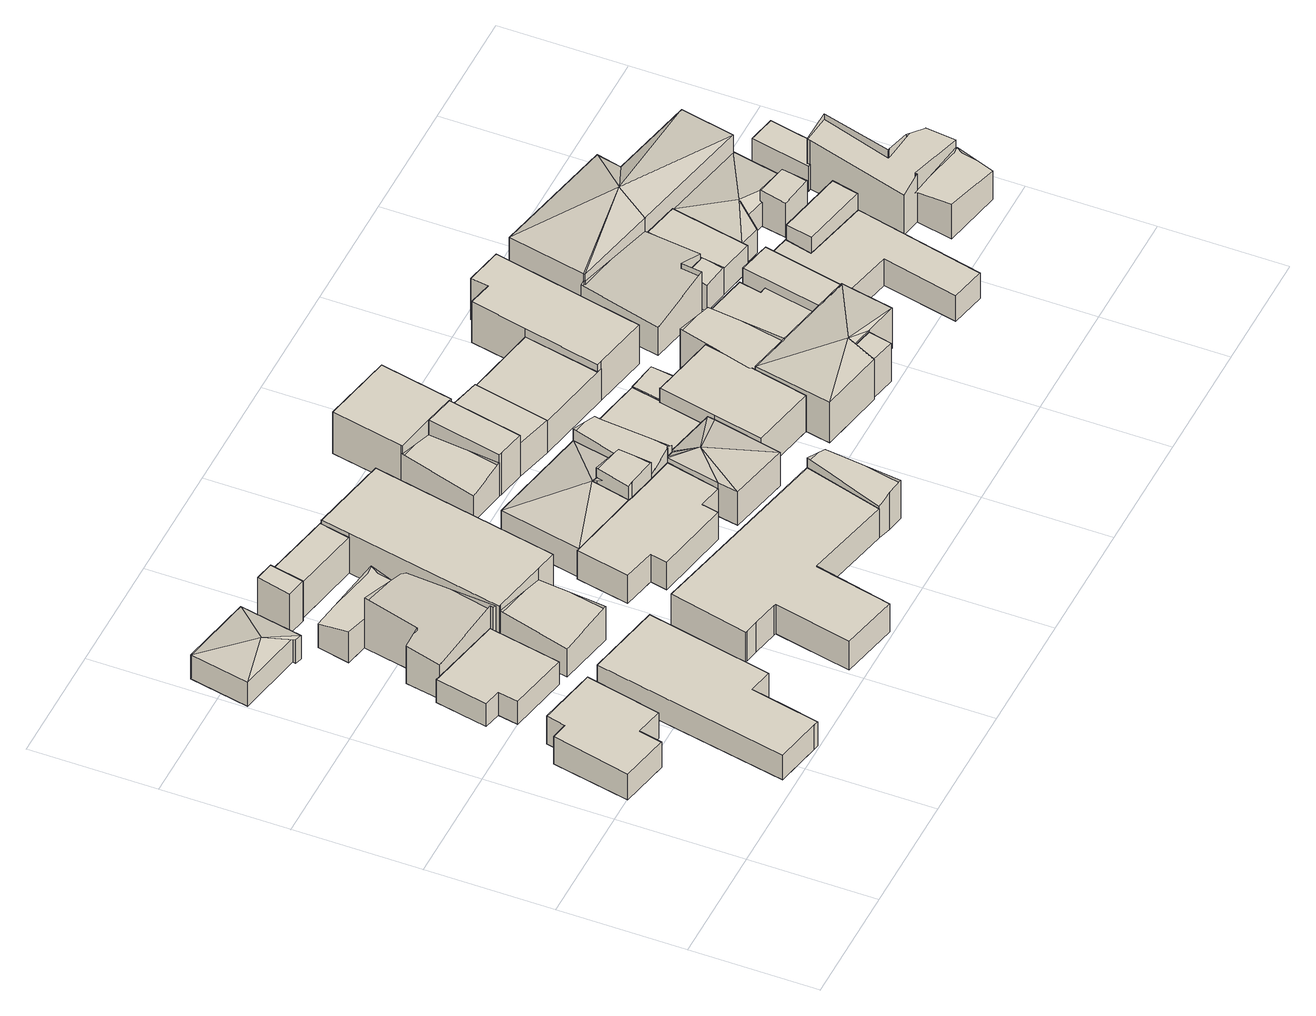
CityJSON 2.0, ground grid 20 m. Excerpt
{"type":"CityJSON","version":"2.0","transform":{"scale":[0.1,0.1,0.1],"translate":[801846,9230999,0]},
"CityObjects":{
"building1":{"type":"Building","attributes":{"Building Type":"Residential","Roof Shape":"shed","Roof Material":"Concrete Glazed Tile","Roof Material Code":1,"Roof Direction":"northwest","Building Height":4.75,"Roof Slope":19.5,"Footprint Area":171.8,"Solar PV Capacity Low":21.51,"Solar PV Capacity High":28.25,"Solar Annual Energy Low":31018,"Solar Annual Energy High":40879,"Suitable PV Area":128.42},"geometry":[{"type":"MultiSurface","lod":"2.2","boundaries":[[[0,1,2,3,4,5,6,7]],[[7,6,8,9]],[[6,5,10,8]],[[5,4,11,10]],[[4,3,12,11]],[[3,2,13,12]],[[2,1,14,13]],[[1,0,15,14]],[[0,7,9,15]],[[9,8,10,11,12,13,14,15]]]}]},
"building2":{"type":"Building","attributes":{"Building Type":"Residential","Roof Shape":"flat","Roof Material":"Clay Tile Shingle","Roof Material Code":3,"Roof Direction":"northwest","Building Height":4.32,"Roof Slope":10.3,"Footprint Area":140.61,"Solar PV Capacity Low":17.61,"Solar PV Capacity High":23.12,"Solar Annual Energy Low":25387,"Solar Annual Energy High":33458,"Suitable PV Area":105.11},"geometry":[{"type":"MultiSurface","lod":"2.2","boundaries":[[[16,17,18,19,20,21,22,23]],[[23,22,24,25]],[[22,21,26,24]],[[21,20,27,26]],[[20,19,28,27]],[[19,18,29,28]],[[18,17,30,29]],[[17,16,31,30]],[[16,23,25,31]],[[25,24,26,27,28,29,30,31]]]}]},
"building3":{"type":"Building","attributes":{"Building Type":"Residential","Roof Shape":"shed","Roof Material":"Clay Tile Shingle","Roof Material Code":3,"Roof Direction":"northwest","Building Height":4.62,"Roof Slope":10.2,"Footprint Area":343.57,"Solar PV Capacity Low":43.02,"Solar PV Capacity High":56.5,"Solar Annual Energy Low":62030,"Solar Annual Energy High":81751,"Suitable PV Area":256.82},"geometry":[{"type":"MultiSurface","lod":"2.2","boundaries":[[[32,33,34,35,36,37,38,39]],[[39,38,40,41]],[[38,37,42,40]],[[37,36,43,42]],[[36,35,44,43]],[[35,34,45,44]],[[34,33,46,45]],[[33,32,47,46]],[[32,39,41,47]],[[41,40,42,43,44,45,46,47]]]}]},
"building4":{"type":"Building","attributes":{"Building Type":"Residential","Roof Shape":"hip","Roof Material":"Concrete Glazed Tile","Roof Material Code":1,"Roof Direction":"northwest","Building Height":4.49,"Roof Slope":21.8,"Footprint Area":116.14,"Solar PV Capacity Low":14.54,"Solar PV Capacity High":19.1,"Solar Annual Energy Low":20968,"Solar Annual Energy High":27634,"Suitable PV Area":86.81},"geometry":[{"type":"MultiSurface","lod":"2.2","boundaries":[[[48,49,50,51,52,53]],[[53,52,54,55]],[[52,51,56,54]],[[51,50,57,56]],[[50,49,58,57]],[[49,48,59,58]],[[48,53,55,59]],[[55,54,60]],[[54,56,60]],[[56,57,60]],[[57,58,60]],[[58,59,60]],[[59,55,60]]]}]},
"building5":{"type":"Building","attributes":{"Building Type":"Residential","Roof Shape":"gable","Roof Material":"Concrete Glazed Tile","Roof Material Code":1,"Roof Direction":"northwest","Building Height":6.54,"Roof Slope":32.6,"Footprint Area":160.86,"Solar PV Capacity Low":20.14,"Solar PV Capacity High":26.45,"Solar Annual Energy Low":29041,"Solar Annual Energy High":38274,"Suitable PV Area":120.24},"geometry":[{"type":"MultiSurface","lod":"2.2","boundaries":[[[61,62,63,64,65,16,23,22,66,67]],[[67,66,68,69]],[[66,22,70,68]],[[22,23,71,70]],[[23,16,72,71]],[[16,65,73,72]],[[65,64,74,73]],[[64,63,75,74]],[[63,62,76,75]],[[62,61,77,76]],[[61,67,69,77]],[[69,68,70,71,72,73,74,75,76,77]]]}]},
"building6":{"type":"Building","attributes":{"Building Type":"Residential","Roof Shape":"gable","Roof Material":"Concrete Glazed Tile","Roof Material Code":1,"Roof Direction":"northwest","Building Height":4.49,"Roof Slope":29,"Footprint Area":66.12,"Solar PV Capacity Low":8.28,"Solar PV Capacity High":10.87,"Solar Annual Energy Low":11938,"Solar Annual Energy High":15733,"Suitable PV Area":49.43},"geometry":[{"type":"MultiSurface","lod":"2.2","boundaries":[[[78,79,62,61,80]],[[80,61,81,82]],[[61,62,83,81]],[[62,79,84,83]],[[79,78,85,84]],[[78,80,82,85]],[[82,81,83,84,85]]]}]},
"building7":{"type":"Building","attributes":{"Building Type":"Residential","Roof Shape":"shed","Roof Material":"Concrete Glazed Tile","Roof Material Code":1,"Roof Direction":"northwest","Building Height":7.49,"Roof Slope":12.8,"Footprint Area":17.36,"Solar PV Capacity Low":2.17,"Solar PV Capacity High":2.85,"Solar Annual Energy Low":3134,"Solar Annual Energy High":4130,"Suitable PV Area":12.97},"geometry":[{"type":"MultiSurface","lod":"2.2","boundaries":[[[86,87,88,89]],[[89,88,90,91]],[[88,87,92,90]],[[87,86,93,92]],[[86,89,91,93]],[[91,90,92,93]]]}]},
"building8":{"type":"Building","attributes":{"Building Type":"Residential","Roof Shape":"gable","Roof Material":"Clay Tile Shingle","Roof Material Code":3,"Roof Direction":"northwest","Building Height":5.28,"Roof Slope":29.9,"Footprint Area":103.29,"Solar PV Capacity Low":12.93,"Solar PV Capacity High":16.99,"Solar Annual Energy Low":18648,"Solar Annual Energy High":24577,"Suitable PV Area":77.21},"geometry":[{"type":"MultiSurface","lod":"2.2","boundaries":[[[94,95,96,97]],[[97,96,98,99]],[[96,95,100,98]],[[95,94,101,100]],[[94,97,99,101]],[[99,98,100,101]]]}]},
"building9":{"type":"Building","attributes":{"Building Type":"Residential","Roof Shape":"shed","Roof Material":"Concrete Glazed Tile","Roof Material Code":1,"Roof Direction":"northwest","Building Height":6.68,"Roof Slope":19.7,"Footprint Area":55.9,"Solar PV Capacity Low":7,"Solar PV Capacity High":9.19,"Solar Annual Energy Low":10092,"Solar Annual Energy High":13300,"Suitable PV Area":41.78},"geometry":[{"type":"MultiSurface","lod":"2.2","boundaries":[[[102,103,104,105,106,107]],[[107,106,108,109]],[[106,105,110,108]],[[105,104,111,110]],[[104,103,112,111]],[[103,102,113,112]],[[102,107,109,113]],[[109,108,110,111,112,113]]]}]},
"building10":{"type":"Building","attributes":{"Building Type":"Residential","Roof Shape":"flat","Roof Material":"Concrete Glazed Tile","Roof Material Code":1,"Roof Direction":"northwest","Building Height":7.51,"Roof Slope":13.9,"Footprint Area":388.68,"Solar PV Capacity Low":48.67,"Solar PV Capacity High":63.92,"Solar Annual Energy Low":70173,"Solar Annual Energy High":92483,"Suitable PV Area":290.54},"geometry":[{"type":"MultiSurface","lod":"2.2","boundaries":[[[106,105,104,114,95,94,115,116]],[[116,115,117,118]],[[115,94,119,117]],[[94,95,120,119]],[[95,114,121,120]],[[114,104,122,121]],[[104,105,123,122]],[[105,106,124,123]],[[106,116,118,124]],[[118,117,119,120,121,122,123,124]]]}]},
"building11":{"type":"Building","attributes":{"Building Type":"Residential","Roof Shape":"shed","Roof Material":"Clay Tile Shingle","Roof Material Code":3,"Roof Direction":"northwest","Building Height":5.34,"Roof Slope":10,"Footprint Area":521.23,"Solar PV Capacity Low":65.26,"Solar PV Capacity High":85.72,"Solar Annual Energy Low":94105,"Solar Annual Energy High":124023,"Suitable PV Area":389.62},"geometry":[{"type":"MultiSurface","lod":"2.2","boundaries":[[[125,126,127,128,129,130,131,132,133,134,135]],[[135,134,136,137]],[[134,133,138,136]],[[133,132,139,138]],[[132,131,140,139]],[[131,130,141,140]],[[130,129,142,141]],[[129,128,143,142]],[[128,127,144,143]],[[127,126,145,144]],[[126,125,146,145]],[[125,135,137,146]],[[137,136,138,139,140,141,142,143,144,145,146]]]}]},
"building12":{"type":"Building","attributes":{"Building Type":"Residential","Roof Shape":"shed","Roof Material":"Clay Tile Shingle","Roof Material Code":3,"Roof Direction":"northwest","Building Height":5.14,"Roof Slope":11.7,"Footprint Area":221.21,"Solar PV Capacity Low":27.7,"Solar PV Capacity High":36.38,"Solar Annual Energy Low":39938,"Solar Annual Energy High":52635,"Suitable PV Area":165.35},"geometry":[{"type":"MultiSurface","lod":"2.2","boundaries":[[[147,148,149,150,151,152,153,154,155,156,157,158]],[[158,157,159,160]],[[157,156,161,159]],[[156,155,162,161]],[[155,154,163,162]],[[154,153,164,163]],[[153,152,165,164]],[[152,151,166,165]],[[151,150,167,166]],[[150,149,168,167]],[[149,148,169,168]],[[148,147,170,169]],[[147,158,160,170]],[[160,159,161,162,163,164,165,166,167,168,169,170]]]}]},
"building13":{"type":"Building","attributes":{"Building Type":"Residential","Roof Shape":"hip","Roof Material":"Concrete Aluminum Tile","Roof Material Code":2,"Roof Direction":"northwest","Building Height":5.45,"Roof Slope":26.1,"Footprint Area":201.2,"Solar PV Capacity Low":25.19,"Solar PV Capacity High":33.09,"Solar Annual Energy Low":36326,"Solar Annual Energy High":47874,"Suitable PV Area":150.4},"geometry":[{"type":"MultiSurface","lod":"2.2","boundaries":[[[150,149,171,172,147,173,174]],[[174,173,175,176]],[[173,147,170,175]],[[147,172,177,170]],[[172,171,178,177]],[[171,149,168,178]],[[149,150,167,168]],[[150,174,176,167]],[[176,175,179]],[[175,170,179]],[[170,177,179]],[[177,178,179]],[[178,168,179]],[[168,167,179]],[[167,176,179]]]}]},
"building14":{"type":"Building","attributes":{"Building Type":"Residential","Roof Shape":"gable","Roof Material":"Concrete Glazed Tile","Roof Material Code":1,"Roof Direction":"northwest","Building Height":7.96,"Roof Slope":29.7,"Footprint Area":29.22,"Solar PV Capacity Low":3.66,"Solar PV Capacity High":4.81,"Solar Annual Energy Low":5276,"Solar Annual Energy High":6953,"Suitable PV Area":21.84},"geometry":[{"type":"MultiSurface","lod":"2.2","boundaries":[[[171,149,148,147,172]],[[172,147,180,181]],[[147,148,182,180]],[[148,149,183,182]],[[149,171,184,183]],[[171,172,181,184]],[[181,180,182,183,184]]]}]},
"building15":{"type":"Building","attributes":{"Building Type":"Residential","Roof Shape":"gable","Roof Material":"Concrete Glazed Tile","Roof Material Code":1,"Roof Direction":"northwest","Building Height":5.03,"Roof Slope":29.9,"Footprint Area":76.63,"Solar PV Capacity Low":9.6,"Solar PV Capacity High":12.6,"Solar Annual Energy Low":13836,"Solar Annual Energy High":18234,"Suitable PV Area":57.28},"geometry":[{"type":"MultiSurface","lod":"2.2","boundaries":[[[185,186,187,188,189]],[[189,188,190,191]],[[188,187,192,190]],[[187,186,193,192]],[[186,185,194,193]],[[185,189,191,194]],[[191,190,192,193,194]]]}]},
"building16":{"type":"Building","attributes":{"Building Type":"Residential","Roof Shape":"gable","Roof Material":"Concrete Glazed Tile","Roof Material Code":1,"Roof Direction":"northwest","Building Height":5.98,"Roof Slope":25.9,"Footprint Area":59.05,"Solar PV Capacity Low":7.39,"Solar PV Capacity High":9.71,"Solar Annual Energy Low":10660,"Solar Annual Energy High":14049,"Suitable PV Area":44.14},"geometry":[{"type":"MultiSurface","lod":"2.2","boundaries":[[[195,127,126,196,197]],[[197,196,198,199]],[[196,126,200,198]],[[126,127,201,200]],[[127,195,202,201]],[[195,197,199,202]],[[199,198,200,201,202]]]}]},
"building17":{"type":"Building","attributes":{"Building Type":"Residential","Roof Shape":"flat","Roof Material":"Concrete Glazed Tile","Roof Material Code":1,"Roof Direction":"northwest","Building Height":7.78,"Roof Slope":14,"Footprint Area":59.53,"Solar PV Capacity Low":7.45,"Solar PV Capacity High":9.79,"Solar Annual Energy Low":10749,"Solar Annual Energy High":14166,"Suitable PV Area":44.5},"geometry":[{"type":"MultiSurface","lod":"2.2","boundaries":[[[189,203,204,205,185]],[[185,205,206,207]],[[205,204,208,206]],[[204,203,209,208]],[[203,189,210,209]],[[189,185,207,210]],[[207,206,208,209,210]]]}]},
"building18":{"type":"Building","attributes":{"Building Type":"Residential","Roof Shape":"hip","Roof Material":"Concrete Glazed Tile","Roof Material Code":1,"Roof Direction":"northwest","Building Height":6.32,"Roof Slope":25.8,"Footprint Area":122.66,"Solar PV Capacity Low":15.36,"Solar PV Capacity High":20.17,"Solar Annual Energy Low":22146,"Solar Annual Energy High":29187,"Suitable PV Area":91.69},"geometry":[{"type":"MultiSurface","lod":"2.2","boundaries":[[[211,212,213,214,158,157,215,216,217,218]],[[218,217,219,220]],[[217,216,221,219]],[[216,215,222,221]],[[215,157,223,222]],[[157,158,224,223]],[[158,214,225,224]],[[214,213,226,225]],[[213,212,227,226]],[[212,211,228,227]],[[211,218,220,228]],[[220,219,229]],[[219,221,229]],[[221,222,229]],[[222,223,229]],[[223,224,229]],[[224,225,229]],[[225,226,229]],[[226,227,229]],[[227,228,229]],[[228,220,229]]]}]},
"building19":{"type":"Building","attributes":{"Building Type":"Residential","Roof Shape":"gable","Roof Material":"Concrete Glazed Tile","Roof Material Code":1,"Roof Direction":"northwest","Building Height":5.95,"Roof Slope":33.6,"Footprint Area":67.75,"Solar PV Capacity Low":8.48,"Solar PV Capacity High":11.14,"Solar Annual Energy Low":12231,"Solar Annual Energy High":16119,"Suitable PV Area":50.64},"geometry":[{"type":"MultiSurface","lod":"2.2","boundaries":[[[173,147,158,214,213,212,230,231]],[[231,230,232,233]],[[230,212,234,232]],[[212,213,235,234]],[[213,214,236,235]],[[214,158,237,236]],[[158,147,238,237]],[[147,173,239,238]],[[173,231,233,239]],[[233,232,234,235,236,237,238,239]]]}]},
"building20":{"type":"Building","attributes":{"Building Type":"Residential","Roof Shape":"flat","Roof Material":"Concrete Glazed Tile","Roof Material Code":1,"Roof Direction":"northwest","Building Height":7.84,"Roof Slope":10.1,"Footprint Area":138.58,"Solar PV Capacity Low":17.35,"Solar PV Capacity High":22.79,"Solar Annual Energy Low":25019,"Solar Annual Energy High":32973,"Suitable PV Area":103.59},"geometry":[{"type":"MultiSurface","lod":"2.2","boundaries":[[[240,187,186,185,241,242]],[[242,241,243,244]],[[241,185,207,243]],[[185,186,245,207]],[[186,187,246,245]],[[187,240,247,246]],[[240,242,244,247]],[[244,243,207,245,246,247]]]}]},
"building21":{"type":"Building","attributes":{"Building Type":"Residential","Roof Shape":"shed","Roof Material":"Concrete Glazed Tile","Roof Material Code":1,"Roof Direction":"northwest","Building Height":6.23,"Roof Slope":15.2,"Footprint Area":73.39,"Solar PV Capacity Low":9.19,"Solar PV Capacity High":12.07,"Solar Annual Energy Low":13250,"Solar Annual Energy High":17462,"Suitable PV Area":54.86},"geometry":[{"type":"MultiSurface","lod":"2.2","boundaries":[[[204,248,249,205]],[[205,249,250,251]],[[249,248,252,250]],[[248,204,253,252]],[[204,205,251,253]],[[251,250,252,253]]]}]},
"building22":{"type":"Building","attributes":{"Building Type":"Residential","Roof Shape":"shed","Roof Material":"Asbestos Sheet","Roof Material Code":4,"Roof Direction":"northwest","Building Height":4.29,"Roof Slope":15.4,"Footprint Area":116.49,"Solar PV Capacity Low":14.59,"Solar PV Capacity High":19.16,"Solar Annual Energy Low":21032,"Solar Annual Energy High":27718,"Suitable PV Area":87.08},"geometry":[{"type":"MultiSurface","lod":"2.2","boundaries":[[[254,231,230,212,211,218,217,255,256,257]],[[257,256,258,259]],[[256,255,260,258]],[[255,217,261,260]],[[217,218,262,261]],[[218,211,263,262]],[[211,212,264,263]],[[212,230,265,264]],[[230,231,266,265]],[[231,254,267,266]],[[254,257,259,267]],[[259,258,260,261,262,263,264,265,266,267]]]}]},
"building23":{"type":"Building","attributes":{"Building Type":"Residential","Roof Shape":"shed","Roof Material":"Clay Tile Shingle","Roof Material Code":3,"Roof Direction":"northwest","Building Height":6.78,"Roof Slope":17.8,"Footprint Area":184.07,"Solar PV Capacity Low":23.05,"Solar PV Capacity High":30.27,"Solar Annual Energy Low":33233,"Solar Annual Energy High":43799,"Suitable PV Area":137.59},"geometry":[{"type":"MultiSurface","lod":"2.2","boundaries":[[[257,256,255,268,269,270]],[[270,269,271,272]],[[269,268,273,271]],[[268,255,274,273]],[[255,256,275,274]],[[256,257,276,275]],[[257,270,272,276]],[[272,271,273,274,275,276]]]}]},
"building24":{"type":"Building","attributes":{"Building Type":"Residential","Roof Shape":"flat","Roof Material":"Concrete Glazed Tile","Roof Material Code":1,"Roof Direction":"northwest","Building Height":5.95,"Roof Slope":12.8,"Footprint Area":148.68,"Solar PV Capacity Low":18.62,"Solar PV Capacity High":24.45,"Solar Annual Energy Low":26842,"Solar Annual Energy High":35376,"Suitable PV Area":111.14},"geometry":[{"type":"MultiSurface","lod":"2.2","boundaries":[[[277,278,249,248,279]],[[279,248,280,281]],[[248,249,282,280]],[[249,278,283,282]],[[278,277,284,283]],[[277,279,281,284]],[[280,282,283,284,281]]]}]},
"building25":{"type":"Building","attributes":{"Building Type":"Residential","Roof Shape":"gable","Roof Material":"Asbestos Sheet","Roof Material Code":4,"Roof Direction":"northwest","Building Height":4.5,"Roof Slope":28.5,"Footprint Area":22.89,"Solar PV Capacity Low":2.87,"Solar PV Capacity High":3.76,"Solar Annual Energy Low":4132,"Solar Annual Energy High":5446,"Suitable PV Area":17.11},"geometry":[{"type":"MultiSurface","lod":"2.2","boundaries":[[[285,254,286,287]],[[287,286,288,289]],[[286,254,290,288]],[[254,285,291,290]],[[285,287,289,291]],[[289,288,290,291]]]}]},
"building26":{"type":"Building","attributes":{"Building Type":"Residential","Roof Shape":"gable","Roof Material":"Concrete Glazed Tile","Roof Material Code":1,"Roof Direction":"northwest","Building Height":6.69,"Roof Slope":26.4,"Footprint Area":86.25,"Solar PV Capacity Low":10.8,"Solar PV Capacity High":14.18,"Solar Annual Energy Low":15572,"Solar Annual Energy High":20523,"Suitable PV Area":64.47},"geometry":[{"type":"MultiSurface","lod":"2.2","boundaries":[[[292,293,294,295]],[[295,294,296,297]],[[294,293,298,296]],[[293,292,299,298]],[[292,295,297,299]],[[297,296,298,299]]]}]},
"building27":{"type":"Building","attributes":{"Building Type":"Residential","Roof Shape":"shed","Roof Material":"Concrete Glazed Tile","Roof Material Code":1,"Roof Direction":"northwest","Building Height":7.23,"Roof Slope":14.1,"Footprint Area":16.19,"Solar PV Capacity Low":2.03,"Solar PV Capacity High":2.66,"Solar Annual Energy Low":2924,"Solar Annual Energy High":3853,"Suitable PV Area":12.11},"geometry":[{"type":"MultiSurface","lod":"2.2","boundaries":[[[300,301,302,303]],[[303,302,304,305]],[[302,301,306,304]],[[301,300,307,306]],[[300,303,305,307]],[[305,304,306,307]]]}]},
"building28":{"type":"Building","attributes":{"Building Type":"Residential","Roof Shape":"hip","Roof Material":"Clay Tile Shingle","Roof Material Code":3,"Roof Direction":"northwest","Building Height":7.55,"Roof Slope":23.5,"Footprint Area":218.47,"Solar PV Capacity Low":27.35,"Solar PV Capacity High":35.93,"Solar Annual Energy Low":39443,"Solar Annual Energy High":51983,"Suitable PV Area":163.31},"geometry":[{"type":"MultiSurface","lod":"2.2","boundaries":[[[302,301,300,308,309,294,310,311]],[[311,310,312,313]],[[310,294,314,312]],[[294,309,315,314]],[[309,308,316,315]],[[308,300,317,316]],[[300,301,318,317]],[[301,302,319,318]],[[302,311,313,319]],[[313,312,320]],[[312,314,320]],[[314,315,320]],[[315,316,320]],[[316,317,320]],[[317,318,320]],[[318,319,320]],[[319,313,320]]]}]},
"building29":{"type":"Building","attributes":{"Building Type":"Residential","Roof Shape":"shed","Roof Material":"Concrete Glazed Tile","Roof Material Code":1,"Roof Direction":"northwest","Building Height":7.39,"Roof Slope":17.1,"Footprint Area":226.26,"Solar PV Capacity Low":28.33,"Solar PV Capacity High":37.21,"Solar Annual Energy Low":40850,"Solar Annual Energy High":53837,"Suitable PV Area":169.13},"geometry":[{"type":"MultiSurface","lod":"2.2","boundaries":[[[321,322,323,324,278,277,279,325]],[[325,279,326,327]],[[279,277,328,326]],[[277,278,329,328]],[[278,324,330,329]],[[324,323,331,330]],[[323,322,332,331]],[[322,321,333,332]],[[321,325,327,333]],[[327,326,328,329,330,331,332,333]]]}]},
"building30":{"type":"Building","attributes":{"Building Type":"Residential","Roof Shape":"flat","Roof Material":"Concrete Glazed Tile","Roof Material Code":1,"Roof Direction":"northwest","Building Height":5.77,"Roof Slope":8,"Footprint Area":106.96,"Solar PV Capacity Low":13.39,"Solar PV Capacity High":17.59,"Solar Annual Energy Low":19312,"Solar Annual Energy High":25451,"Suitable PV Area":79.96},"geometry":[{"type":"MultiSurface","lod":"2.2","boundaries":[[[334,335,292,295,336,337]],[[337,336,338,339]],[[336,295,340,338]],[[295,292,341,340]],[[292,335,342,341]],[[335,334,343,342]],[[334,337,339,343]],[[339,338,340,341,342,343]]]}]},
"building31":{"type":"Building","attributes":{"Building Type":"Residential","Roof Shape":"gable","Roof Material":"Clay Tile Shingle","Roof Material Code":3,"Roof Direction":"northwest","Building Height":5.27,"Roof Slope":26.3,"Footprint Area":176.48,"Solar PV Capacity Low":22.1,"Solar PV Capacity High":29.02,"Solar Annual Energy Low":31862,"Solar Annual Energy High":41991,"Suitable PV Area":131.92},"geometry":[{"type":"MultiSurface","lod":"2.2","boundaries":[[[344,345,346,347,348,349,350,351]],[[351,350,352,353]],[[350,349,354,352]],[[349,348,355,354]],[[348,347,356,355]],[[347,346,357,356]],[[346,345,358,357]],[[345,344,359,358]],[[344,351,353,359]],[[352,354,355,356,357,358,359,353]]]}]},
"building32":{"type":"Building","attributes":{"Building Type":"Residential","Roof Shape":"flat","Roof Material":"Concrete Glazed Tile","Roof Material Code":1,"Roof Direction":"northwest","Building Height":7.53,"Roof Slope":10.2,"Footprint Area":68.27,"Solar PV Capacity Low":8.55,"Solar PV Capacity High":11.23,"Solar Annual Energy Low":12326,"Solar Annual Energy High":16245,"Suitable PV Area":51.03},"geometry":[{"type":"MultiSurface","lod":"2.2","boundaries":[[[360,361,362,363]],[[363,362,364,365]],[[362,361,366,364]],[[361,360,367,366]],[[360,363,365,367]],[[365,364,366,367]]]}]},
"building33":{"type":"Building","attributes":{"Building Type":"Residential","Roof Shape":"gable","Roof Material":"Concrete Glazed Tile","Roof Material Code":1,"Roof Direction":"northwest","Building Height":4.88,"Roof Slope":28.8,"Footprint Area":14.83,"Solar PV Capacity Low":1.86,"Solar PV Capacity High":2.44,"Solar Annual Energy Low":2678,"Solar Annual Energy High":3529,"Suitable PV Area":11.09},"geometry":[{"type":"MultiSurface","lod":"2.2","boundaries":[[[368,369,370,371]],[[371,370,372,373]],[[370,369,374,372]],[[369,368,375,374]],[[368,371,373,375]],[[373,372,374,375]]]}]},
"building34":{"type":"Building","attributes":{"Building Type":"Residential","Roof Shape":"shed","Roof Material":"Clay Tile Shingle","Roof Material Code":3,"Roof Direction":"northwest","Building Height":4.79,"Roof Slope":17.9,"Footprint Area":226.29,"Solar PV Capacity Low":28.33,"Solar PV Capacity High":37.21,"Solar Annual Energy Low":40856,"Solar Annual Energy High":53845,"Suitable PV Area":169.16},"geometry":[{"type":"MultiSurface","lod":"2.2","boundaries":[[[376,377,363,362,378,379,380,381]],[[381,380,382,383]],[[380,379,384,382]],[[379,378,385,384]],[[378,362,386,385]],[[362,363,387,386]],[[363,377,388,387]],[[377,376,389,388]],[[376,381,383,389]],[[383,382,384,385,386,387,388,389]]]}]},
"building35":{"type":"Building","attributes":{"Building Type":"Residential","Roof Shape":"flat","Roof Material":"Concrete Aluminum Tile","Roof Material Code":2,"Roof Direction":"northwest","Building Height":4.87,"Roof Slope":11.4,"Footprint Area":74.53,"Solar PV Capacity Low":9.33,"Solar PV Capacity High":12.26,"Solar Annual Energy Low":13457,"Solar Annual Energy High":17735,"Suitable PV Area":55.71},"geometry":[{"type":"MultiSurface","lod":"2.2","boundaries":[[[390,391,369,368,392]],[[392,368,393,394]],[[368,369,374,393]],[[369,391,395,374]],[[391,390,396,395]],[[390,392,394,396]],[[394,393,374,395,396]]]}]},
"building36":{"type":"Building","attributes":{"Building Type":"Residential","Roof Shape":"shed","Roof Material":"Concrete Glazed Tile","Roof Material Code":1,"Roof Direction":"northwest","Building Height":7.96,"Roof Slope":16.3,"Footprint Area":47.05,"Solar PV Capacity Low":5.89,"Solar PV Capacity High":7.74,"Solar Annual Energy Low":8495,"Solar Annual Energy High":11196,"Suitable PV Area":35.17},"geometry":[{"type":"MultiSurface","lod":"2.2","boundaries":[[[397,398,399,400]],[[400,399,401,402]],[[399,398,403,401]],[[398,397,404,403]],[[397,400,402,404]],[[402,401,403,404]]]}]},
"building37":{"type":"Building","attributes":{"Building Type":"Residential","Roof Shape":"hip","Roof Material":"Clay Tile Shingle","Roof Material Code":3,"Roof Direction":"northwest","Building Height":7.82,"Roof Slope":22.7,"Footprint Area":391.26,"Solar PV Capacity Low":48.99,"Solar PV Capacity High":64.34,"Solar Annual Energy Low":70640,"Solar Annual Energy High":93098,"Suitable PV Area":292.47},"geometry":[{"type":"MultiSurface","lod":"2.2","boundaries":[[[405,406,407,345,344,351,408,409]],[[409,408,410,411]],[[408,351,412,410]],[[351,344,413,412]],[[344,345,414,413]],[[345,407,415,414]],[[407,406,416,415]],[[406,405,417,416]],[[405,409,411,417]],[[411,410,418]],[[410,412,418]],[[412,413,418]],[[413,414,418]],[[414,415,418]],[[415,416,418]],[[416,417,418]],[[417,411,418]]]}]},
"building38":{"type":"Building","attributes":{"Building Type":"Residential","Roof Shape":"hip","Roof Material":"Clay Tile Shingle","Roof Material Code":3,"Roof Direction":"northwest","Building Height":4.48,"Roof Slope":23.8,"Footprint Area":141.73,"Solar PV Capacity Low":17.75,"Solar PV Capacity High":23.31,"Solar Annual Energy Low":25588,"Solar Annual Energy High":33723,"Suitable PV Area":105.94},"geometry":[{"type":"MultiSurface","lod":"2.2","boundaries":[[[419,420,421,422,423,424]],[[424,423,425,426]],[[423,422,427,425]],[[422,421,428,427]],[[421,420,429,428]],[[420,419,430,429]],[[419,424,426,430]],[[426,425,431]],[[425,427,431]],[[427,428,431]],[[428,429,431]],[[429,430,431]],[[430,426,431]]]}]},
"building39":{"type":"Building","attributes":{"Building Type":"Residential","Roof Shape":"gable","Roof Material":"Concrete Glazed Tile","Roof Material Code":1,"Roof Direction":"northwest","Building Height":6.39,"Roof Slope":25.5,"Footprint Area":22.81,"Solar PV Capacity Low":2.86,"Solar PV Capacity High":3.75,"Solar Annual Energy Low":4118,"Solar Annual Energy High":5427,"Suitable PV Area":17.05},"geometry":[{"type":"MultiSurface","lod":"2.2","boundaries":[[[432,433,434,435]],[[435,434,436,437]],[[434,433,438,436]],[[433,432,439,438]],[[432,435,437,439]],[[437,436,438,439]]]}]},
"building40":{"type":"Building","attributes":{"Building Type":"Residential","Roof Shape":"gable","Roof Material":"Clay Tile Shingle","Roof Material Code":3,"Roof Direction":"northwest","Building Height":5.43,"Roof Slope":29.9,"Footprint Area":60.53,"Solar PV Capacity Low":7.58,"Solar PV Capacity High":9.95,"Solar Annual Energy Low":10929,"Solar Annual Energy High":14404,"Suitable PV Area":45.25},"geometry":[{"type":"MultiSurface","lod":"2.2","boundaries":[[[440,441,442,443,444,445]],[[445,444,446,447]],[[444,443,448,446]],[[443,442,449,448]],[[442,441,450,449]],[[441,440,451,450]],[[440,445,447,451]],[[447,446,448,449,450,451]]]}]},
"building41":{"type":"Building","attributes":{"Building Type":"Residential","Roof Shape":"gable","Roof Material":"Concrete Glazed Tile","Roof Material Code":1,"Roof Direction":"northwest","Building Height":7.46,"Roof Slope":30.8,"Footprint Area":110.13,"Solar PV Capacity Low":13.79,"Solar PV Capacity High":18.11,"Solar Annual Energy Low":19884,"Solar Annual Energy High":26205,"Suitable PV Area":82.32},"geometry":[{"type":"MultiSurface","lod":"2.2","boundaries":[[[452,453,454,455,456,457,458,459,442,441,440,460]],[[460,440,461,462]],[[440,441,463,461]],[[441,442,464,463]],[[442,459,465,464]],[[459,458,466,465]],[[458,457,467,466]],[[457,456,468,467]],[[456,455,469,468]],[[455,454,470,469]],[[454,453,471,470]],[[453,452,472,471]],[[452,460,462,472]],[[462,461,463,464,465,466,467,468,469,470,471,472]]]}]},
"building42":{"type":"Building","attributes":{"Building Type":"Residential","Roof Shape":"flat","Roof Material":"Concrete Glazed Tile","Roof Material Code":1,"Roof Direction":"northwest","Building Height":4.74,"Roof Slope":10.8,"Footprint Area":40.93,"Solar PV Capacity Low":5.12,"Solar PV Capacity High":6.73,"Solar Annual Energy Low":7390,"Solar Annual Energy High":9739,"Suitable PV Area":30.6},"geometry":[{"type":"MultiSurface","lod":"2.2","boundaries":[[[458,457,456,473,474,475]],[[475,474,476,477]],[[474,473,478,476]],[[473,456,479,478]],[[456,457,480,479]],[[457,458,481,480]],[[458,475,477,481]],[[477,476,478,479,480,481]]]}]}
},
"vertices":[
[130,219,0],[175,210,0],[198,328,0],[102,347,0],[96,317,0],[69,322,0],[44,199,0],[123,183,0],[44,199,48],[123,183,48],[69,322,52],[96,317,52],[102,347,53],[198,328,52],[175,210,48],[130,219,49],
[125,519,0],[117,521,0],[100,438,0],[128,432,0],[122,400,0],[219,380,0],[241,490,0],[242,495,0],[241,490,43],[242,495,43],[219,380,43],[122,400,43],[128,432,43],[100,438,43],[117,521,43],[125,519,43],
[261,59,0],[272,112,0],[311,104,0],[351,302,0],[229,327,0],[168,20,0],[242,5,0],[250,3,0],[242,5,46],[250,3,46],[168,20,46],[229,327,49],[351,302,49],[311,104,47],[272,112,47],[261,59,47],
[4,756,0],[111,735,0],[110,730,0],[121,727,0],[141,827,0],[23,850,0],[141,827,45],[23,850,45],[121,727,45],[110,730,45],[111,735,45],[4,756,45],[85,771,55],
[266,639,0],[263,639,0],[177,656,0],[160,569,0],[135,574,0],[248,489,0],[276,637,0],[248,489,82],[276,637,65],[241,490,85],[242,495,85],[125,519,65],[135,574,71],[160,569,86],[177,656,95],[263,639,73],[266,639,71],
[152,715,0],[141,664,0],[276,690,0],[266,639,45],[276,690,58],[263,639,45],[141,664,58],[152,715,45],
[173,816,0],[161,762,0],[193,756,0],[204,810,0],[193,756,75],[204,810,76],[161,762,75],[173,816,76],
[349,469,0],[259,487,0],[237,376,0],[327,358,0],[237,376,53],[327,358,64],[259,487,64],[349,469,53],
[204,807,0],[195,759,0],[307,737,0],[316,783,0],[319,782,0],[319,784,0],[319,782,68],[319,784,69],[316,783,68],[307,737,67],[195,759,68],[204,807,69],
[257,487,0],[383,462,0],[443,757,0],[383,462,75],[443,757,75],[349,469,75],[259,487,75],[257,487,75],[307,737,75],[316,783,75],[319,782,75],
[527,128,0],[669,96,0],[703,220,0],[392,288,0],[365,163,0],[368,162,0],[389,158,0],[431,149,0],[434,148,0],[408,26,0],[501,6,0],[408,26,54],[501,6,53],[434,148,56],[431,149,56],[389,158,56],[368,162,56],[365,163,56],[392,288,58],[703,220,57],[669,96,55],[527,128,56],
[598,409,0],[553,418,0],[546,420,0],[428,443,0],[424,444,0],[407,360,0],[460,349,0],[454,322,0],[576,298,0],[581,325,0],[619,317,0],[637,402,0],[619,317,52],[637,402,54],[581,325,52],[576,298,51],[454,322,52],[460,349,52],[407,360,53],[424,444,54],[428,443,54],[546,420,54],[553,418,54],[598,409,54],
[557,474,0],[609,463,0],[625,539,0],[455,573,0],[625,539,54],[455,573,54],[609,463,54],[557,474,54],[545,475,70],
[598,409,85],[609,463,80],[553,418,83],[546,420,80],[557,474,85],
[558,728,0],[496,740,0],[496,742,0],[471,621,0],[533,610,0],[471,621,50],[533,610,63],[496,742,63],[496,740,63],[558,728,50],
[744,211,0],[691,90,0],[717,85,0],[691,90,70],[717,85,72],[669,96,60],[703,220,75],[744,211,60],
[538,609,0],[581,600,0],[606,718,0],[606,718,78],[558,728,78],[581,600,78],[538,609,78],[533,610,78],
[651,403,0],[649,403,0],[649,401,0],[638,403,0],[613,285,0],[710,264,0],[734,374,0],[736,385,0],[734,374,63],[736,385,63],[710,264,63],[613,285,63],[619,317,63],[637,402,63],[638,403,63],[649,401,63],[649,403,63],[651,403,63],[664,364,75],
[674,521,0],[676,529,0],[674,521,60],[676,529,60],[649,403,75],[649,401,76],[638,403,82],[637,402,82],[598,409,60],[625,539,76],
[519,856,0],[610,717,0],[634,833,0],[610,717,78],[634,833,78],[496,740,78],[496,742,78],[519,856,78],
[640,585,0],[664,705,0],[664,705,64],[606,718,65],[640,585,62],[581,600,63],
[764,512,0],[735,374,0],[753,465,0],[755,464,0],[753,465,45],[755,464,45],[735,374,43],[734,374,43],[736,385,43],[651,403,43],[649,403,43],[674,521,46],[676,529,46],[764,512,46],
[720,297,0],[825,276,0],[859,443,0],[825,276,68],[859,443,72],[720,297,68],[735,374,70],[753,465,72],[755,464,72],
[759,562,0],[784,682,0],[767,560,0],[640,585,60],[767,560,60],[664,705,60],[784,682,60],[759,562,60],
[813,505,0],[758,465,0],[806,459,0],[758,465,45],[806,459,48],[764,512,48],[813,505,45],
[934,472,0],[868,485,0],[842,360,0],[908,346,0],[842,360,67],[908,346,78],[868,485,78],[934,472,67],
[973,246,0],[930,255,0],[923,218,0],[965,209,0],[923,218,73],[965,209,72],[930,255,73],[973,246,73],
[1027,235,0],[1044,319,0],[817,237,0],[922,216,0],[817,237,76],[922,216,76],[842,360,76],[1044,319,76],[1027,235,76],[973,246,76],[930,255,76],[923,218,76],[935,261,88],
[903,779,0],[844,791,0],[839,763,0],[802,771,0],[856,542,0],[767,560,74],[856,542,74],[759,562,74],[784,682,76],[802,771,78],[839,763,78],[844,791,78],[903,779,78],
[1000,422,0],[1007,457,0],[993,329,0],[1012,420,0],[993,329,58],[1012,420,58],[908,346,58],[934,472,58],[1007,457,58],[1000,422,58],
[915,650,0],[915,652,0],[908,653,0],[882,525,0],[983,504,0],[990,538,0],[1035,529,0],[1053,620,0],[1035,529,60],[1053,620,53],[990,538,77],[983,504,80],[882,525,53],[908,653,63],[915,652,65],[915,650,65],
[1018,457,0],[991,329,0],[1042,318,0],[1070,446,0],[1042,318,75],[1070,446,75],[991,329,75],[1018,457,75],
[1031,492,0],[1039,528,0],[998,535,0],[991,499,0],[998,535,52],[991,499,49],[1039,528,49],[1031,492,52],
[1106,393,0],[1116,436,0],[1138,297,0],[1112,177,0],[1168,165,0],[1213,369,0],[1168,165,48],[1213,369,52],[1112,177,48],[1138,297,50],[1042,318,51],[1070,446,53],[1116,436,53],[1106,393,52],
[1114,606,0],[1057,618,0],[1088,481,0],[1031,492,49],[1088,481,49],[1057,618,49],[1114,606,49],
[1116,435,0],[1108,393,0],[1215,371,0],[1224,413,0],[1215,371,80],[1224,413,81],[1108,393,80],[1116,435,81],
[1134,693,0],[1143,733,0],[941,776,0],[1256,577,0],[1274,663,0],[1256,577,78],[1274,663,78],[1053,620,78],[915,650,78],[915,652,78],[941,776,78],[1143,733,78],[1134,693,78],[1079,671,95],
[1117,607,0],[1092,491,0],[1127,484,0],[1132,510,0],[1238,487,0],[1257,578,0],[1238,487,45],[1257,578,45],[1132,510,45],[1127,484,45],[1092,491,45],[1117,607,45],[1161,526,56],
[1233,493,0],[1180,503,0],[1172,461,0],[1224,451,0],[1172,461,64],[1224,451,67],[1180,503,67],[1233,493,64],
[1369,291,0],[1274,310,0],[1274,307,0],[1262,250,0],[1358,230,0],[1371,290,0],[1358,230,54],[1371,290,65],[1262,250,65],[1274,307,56],[1274,310,54],[1369,291,65],
[1377,341,0],[1333,350,0],[1294,358,0],[1292,359,0],[1315,466,0],[1276,474,0],[1275,469,0],[1243,313,0],[1379,341,0],[1369,291,80],[1379,341,75],[1274,310,92],[1274,307,91],[1243,313,75],[1275,469,92],[1276,474,92],[1315,466,109],[1292,359,101],[1294,358,102],[1333,350,99],[1377,341,76],
[1334,555,0],[1290,564,0],[1270,469,0],[1290,564,47],[1270,469,47],[1334,555,47],[1315,466,47],[1276,474,47],[1275,469,47]
]}
